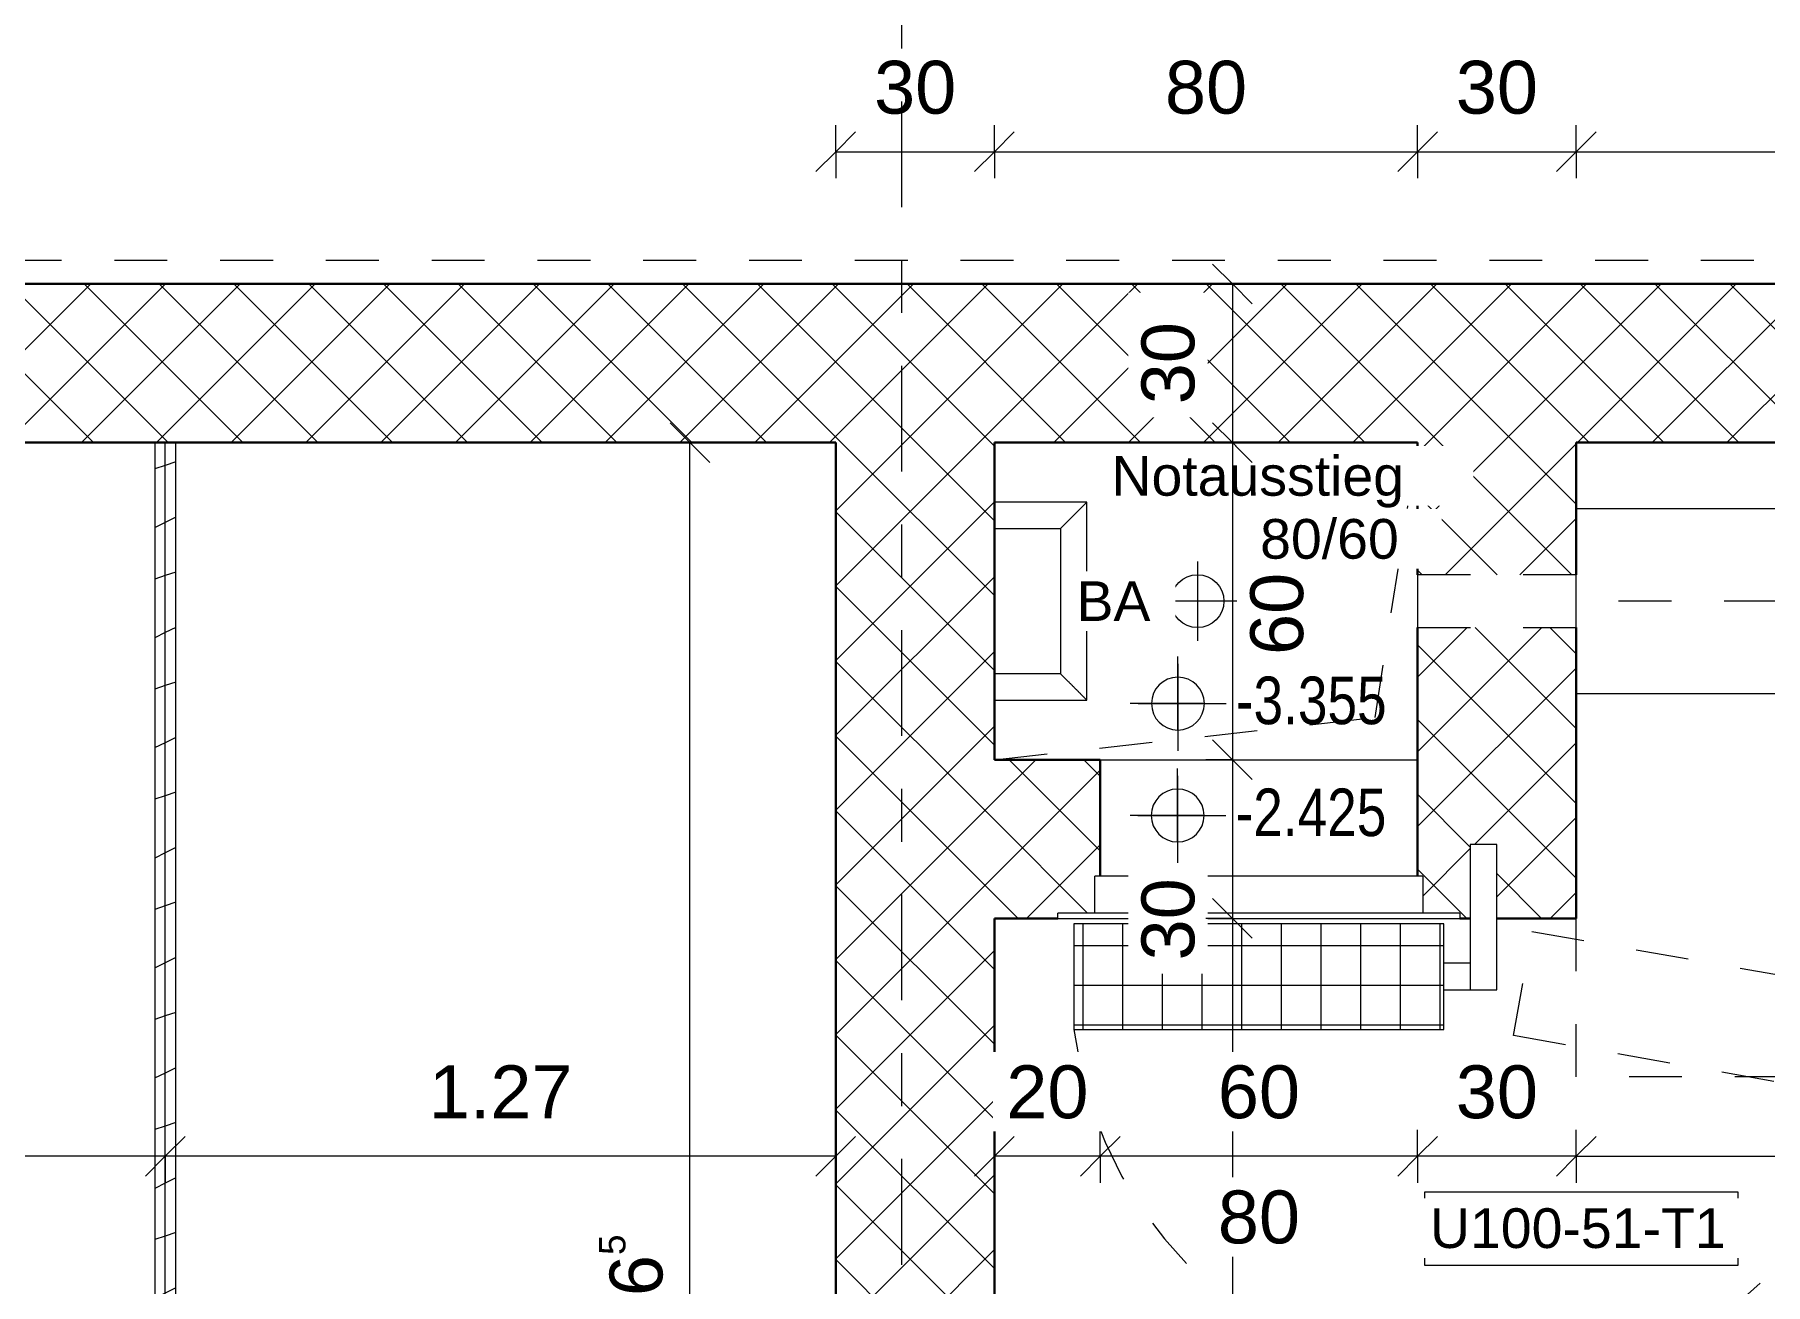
# Model space of a CAD drawing. Header units: metres. Extents: x -86 to 44, y -23 to 39.
# Drawn here: x -9.858 to -6.585, y 29.509 to 31.873 of the extents above; entities that cross this region are included whole.
import ezdxf

# ---------------------------------------------------------------- set-up
doc = ezdxf.new("R2010")
doc.units = ezdxf.units.M
for name, pattern in [('_Rasterlinie_', [0.375, 0.2, -0.05, 0.075, -0.05]), ('_Strichliert - Fein_', [0.15, 0.1, -0.05]), ('_Strichpunkt - Fein_', [0.2, 0.1, -0.05, 0, -0.05]), ('_Verdeckte Linien_', [0.15, 0.1, -0.05]), ('Strichpunkt - Fein', [0.2, 0.1, -0.05, 0, -0.05])]:
    doc.linetypes.add(name, pattern=pattern)
for name, color, linetype, lineweight in [('A-____-____-DIMS', 7, 'Continuous', 5), ('A-____-____-DIMS-50', 7, 'Continuous', 5), ('A-____-NOTE-TEXT', 7, 'Continuous', 9), ('A-DETL-____-THIN', 7, 'Continuous', 9), ('A-DETL-GENF-HDLN', 7, '_Verdeckte Linien_', 9), ('A-DETL-GENF-OTLN', 7, 'Continuous', 9), ('A-DOOR-____-HDLN', 7, '_Verdeckte Linien_', 9), ('A-DOOR-____-IDEN', 7, 'Continuous', 5), ('A-DOOR-____-OTLN', 7, 'Continuous', 9), ('A-DOOR-FRAM-OTLN', 7, 'Continuous', 9), ('A-GENM-____-OTLN', 7, 'Continuous', 9), ('A-WALL-____-MCUT', 7, 'Continuous', 35), ('A-WALL-____-PATT', 7, 'Continuous', 35), ('A-WALL-FNSH-MCUT', 7, 'Continuous', 35), ('G-____-____-DIMS', 7, 'Continuous', 5), ('I-WALL-____-OTLN', 7, 'Continuous', 9), ('M-HVAC-DUCT-OTLN', 7, 'Continuous', 9), ('Q-SPCQ-____-HDLN', 7, '_Verdeckte Linien_', 9), ('Q-SPCQ-____-OTLN', 7, 'Continuous', 9), ('S-GRID-____-OTLN', 7, 'Continuous', 5), ('Vertikale Erschließung', 7, 'Continuous', 9)]:
    doc.layers.add(name, color=color, linetype=linetype, lineweight=lineweight)
doc.layers.add('A-DETL-____-OTLN', color=5, linetype='Continuous', lineweight=9, true_color=0x0000ff)
doc.styles.add('Arial_1', font='arial.ttf', dxfattribs={"height": 0.1})
doc.styles.add('Arial_2', font='arial.ttf', dxfattribs={"height": 0.075})
doc.styles.add('Arial_4', font='arial.ttf', dxfattribs={"width": 0.8, "height": 0.09})
doc.dimstyles.new('Arial_2_00mm_fein', dxfattribs={"dimscale": 0.3048, "dimtxt": 0.102026, "dimasz": 0.246063, "dimexe": 0.164042, "dimexo": 0.0625, "dimgap": 0.123031, "dimtad": 1, "dimdec": 1, "dimlfac": 100, "dimrnd": 0.5, "dimdsep": 46, "dimtxsty": 'Arial_1', "dimblk1": 'OBLIQUE', "dimblk2": 'OBLIQUE', "dimsah": 1, "dimcen": 0.09, "dimazin": 0, "dimtfac": 1, "dimtdec": 4, "dimtix": 1, "dimtmove": 0, "dimatfit": 3, "dimfxl": 0.164042, "dimfxlon": 1, "dimtvp": 1, "dimtfill": 1, "dimtolj": 1, "dimtzin": 0, "dimarcsym": 2})
doc.dimstyles.new('Arial_2_00mm_fein_3', dxfattribs={"dimscale": 0.3048, "dimtxt": 0.102026, "dimasz": 0.246063, "dimexe": 0.164042, "dimexo": 0.0625, "dimgap": 0.123031, "dimtad": 1, "dimrnd": 0.005, "dimzin": 0, "dimdsep": 46, "dimtxsty": 'Arial_1', "dimblk1": 'OBLIQUE', "dimblk2": 'OBLIQUE', "dimsah": 1, "dimcen": 0.09, "dimazin": 0, "dimtfac": 1, "dimtdec": 4, "dimtix": 1, "dimtmove": 2, "dimatfit": 3, "dimfxl": 0.164042, "dimfxlon": 1, "dimtvp": 1, "dimtfill": 1, "dimtolj": 1, "dimtzin": 0, "dimarcsym": 2})
doc.dimstyles.new('SUB_Rohbau_fein', dxfattribs={"dimscale": 0.3048, "dimtxt": 0.102026, "dimasz": 0.246063, "dimexe": 0.164042, "dimexo": 0.0625, "dimgap": 0.123031, "dimtad": 1, "dimdec": 1, "dimlfac": 100, "dimrnd": 0.5, "dimdsep": 46, "dimtxsty": 'Arial_1', "dimblk1": 'OBLIQUE', "dimblk2": 'OBLIQUE', "dimsah": 1, "dimcen": 0.09, "dimazin": 0, "dimtfac": 1, "dimtdec": 4, "dimtix": 1, "dimtmove": 0, "dimatfit": 3, "dimfxl": 0.164042, "dimfxlon": 1, "dimtvp": 1, "dimtfill": 1, "dimtolj": 1, "dimtzin": 0, "dimarcsym": 2})
doc.dimstyles.new('SUB_Rohbau_fein_1', dxfattribs={"dimscale": 0.3048, "dimtxt": 0.102026, "dimasz": 0.246063, "dimexe": 0.164042, "dimexo": 0.0625, "dimgap": 0.123031, "dimtad": 1, "dimrnd": 0.005, "dimzin": 0, "dimdsep": 46, "dimtxsty": 'Arial_1', "dimblk1": 'OBLIQUE', "dimblk2": 'OBLIQUE', "dimsah": 1, "dimcen": 0.09, "dimazin": 0, "dimtfac": 1, "dimtdec": 4, "dimtix": 1, "dimtmove": 0, "dimatfit": 3, "dimfxl": 0.164042, "dimfxlon": 1, "dimtvp": 1, "dimtfill": 1, "dimtolj": 1, "dimtzin": 0, "dimarcsym": 2})
doc.dimstyles.new('SUB_Rohbau_fein_2', dxfattribs={"dimscale": 0.3048, "dimtxt": 0.102026, "dimasz": 0.246063, "dimexe": 0.164042, "dimexo": 0.0625, "dimgap": 0.123031, "dimtad": 1, "dimrnd": 0.005, "dimzin": 0, "dimdsep": 46, "dimtxsty": 'Arial_1', "dimblk1": 'OBLIQUE', "dimblk2": 'OBLIQUE', "dimsah": 1, "dimcen": 0.09, "dimazin": 0, "dimtfac": 1, "dimtdec": 4, "dimtix": 1, "dimtmove": 2, "dimatfit": 3, "dimfxl": 0.164042, "dimfxlon": 1, "dimtvp": 1, "dimtfill": 1, "dimtolj": 1, "dimtzin": 0, "dimarcsym": 2})
doc.dimstyles.new('SUB_Rohbau_fein_3', dxfattribs={"dimscale": 0.3048, "dimtxt": 0.102026, "dimasz": 0.246063, "dimexe": 0.164042, "dimexo": 0.0625, "dimgap": 0.123031, "dimtad": 1, "dimdec": 1, "dimlfac": 100, "dimrnd": 0.5, "dimdsep": 46, "dimtxsty": 'Arial_1', "dimblk1": 'OBLIQUE', "dimblk2": 'OBLIQUE', "dimsah": 1, "dimcen": 0.09, "dimazin": 0, "dimtfac": 1, "dimtdec": 4, "dimtix": 1, "dimtmove": 2, "dimatfit": 3, "dimfxl": 0.164042, "dimfxlon": 1, "dimtvp": 1, "dimtfill": 1, "dimtolj": 1, "dimtzin": 0, "dimarcsym": 2})
doc.dimstyles.new('SUB_Rohbau_fein_9', dxfattribs={"dimscale": 0.3048, "dimtxt": 0.102026, "dimasz": 0.246063, "dimexe": 0.164042, "dimexo": 0.0625, "dimgap": 0.123031, "dimtad": 1, "dimrnd": 0.005, "dimzin": 0, "dimdsep": 46, "dimtxsty": 'Arial_1', "dimblk1": 'OBLIQUE', "dimblk2": 'OBLIQUE', "dimsah": 1, "dimcen": 0.09, "dimazin": 0, "dimtfac": 1, "dimtdec": 4, "dimtix": 1, "dimtmove": 0, "dimatfit": 3, "dimfxl": 0.164042, "dimfxlon": 1, "dimtvp": 1, "dimtfill": 1, "dimtolj": 1, "dimtzin": 0, "dimarcsym": 2})
pattern_1 = [(45, (0, 0), (-0.07071068, 0.07071068), []), (135, (0, 0), (-0.07071068, -0.07071068), [])]
pattern_2 = [(216.87, (0.0833, 0.20825), (0.624749256, 0.416501116), [0.10412, -0.93712]), (206.565, (0.20825, 0.14578), (-0.20825414, -0.2082493), [0.23283, -0.23283]), (198.435, (0.20825, 0.04165), (-0.41650024, -0.20824584), [0.13171, -0.52684])]

# ---------------------------------------------------------------- blocks, each defined once
blk = doc.blocks.new('TU DF 1 - Schutzraumtür - ML - 600 x 800 - EI60-40439786--01_UG_OK_FFB_AF')
at = {"layer": 'A-DETL-GENF-HDLN'}
for p, q in [((0.4815, -0.3715), (0.5162, -0.1745)), ((0.5162, -0.1745), (1.2056, -0.2961)), ((1.2056, -0.2961), (1.1709, -0.4931)), ((1.1709, -0.4931), (0.4815, -0.3715))]:
    blk.add_line(p, q, dxfattribs=at)
at = {"layer": 'A-DOOR-____-HDLN'}
blk.add_arc((0.425, -0.2598), 0.7815, 187.3657, 357.3657, dxfattribs=at)
at = {"layer": 'A-DOOR-____-OTLN'}
for p, q in [((0.4498, -0.01), (0.3998, -0.01)), ((0.3998, -0.01), (0.3998, -0.285)), ((0.4498, -0.285), (0.4498, -0.01)), ((0.3998, -0.235), (0.35, -0.235)), ((0.35, -0.285), (0.3998, -0.285)), ((0.3998, -0.285), (0.4498, -0.285))]:
    blk.add_line(p, q, dxfattribs=at)
at = {"layer": 'A-DOOR-FRAM-OTLN'}
for p, q in [((-0.31, -0.14), (-0.31, -0.07)), ((0.31, -0.07), (-0.31, -0.07)), ((0.31, -0.07), (0.31, -0.14)), ((-0.38, -0.15), (-0.38, -0.14)), ((0.38, -0.14), (-0.38, -0.14)), ((-0.38, -0.15), (0.38, -0.15)), ((0.38, -0.14), (0.38, -0.15))]:
    blk.add_line(p, q, dxfattribs=at)
blk = doc.blocks.new('AM_Steigeisen - Typ 1-41820268--01_UG_OK_FFB_AF')
at = {"layer": 'Vertikale Erschließung'}
for p, q in [((-0.0625, 0.325), (-0.0625, 0.15)), ((0.3125, 0.325), (-0.0625, 0.325)), ((0.3125, 0.15), (0.3125, 0.325)), ((-0.0125, 0.15), (-0.0125, 0.275)), ((-0.0125, 0.275), (0.2625, 0.275)), ((0.2625, 0.275), (0.2625, 0.15))]:
    blk.add_line(p, q, dxfattribs=at)
for points in [[(-0.0125, 0.275), (-0.0125, 0.275), (-0.0129, 0.2754), (-0.0143, 0.2768), (-0.0158, 0.2783), (-0.0173, 0.2798), (-0.0187, 0.2812), (-0.0202, 0.2827), (-0.0222, 0.2847), (-0.0245, 0.287), (-0.0264, 0.2889), (-0.0279, 0.2904), (-0.0295, 0.292), (-0.031, 0.2935), (-0.0326, 0.2951), (-0.0342, 0.2967), (-0.0359, 0.2984), (-0.0375, 0.3), (-0.0391, 0.3016), (-0.0408, 0.3033), (-0.0424, 0.3049), (-0.044, 0.3065), (-0.0455, 0.308), (-0.0471, 0.3096), (-0.0486, 0.3111), (-0.05, 0.3125), (-0.0514, 0.3139), (-0.0532, 0.3157), (-0.0548, 0.3173), (-0.0563, 0.3188), (-0.0577, 0.3202), (-0.0592, 0.3217), (-0.0607, 0.3232), (-0.0621, 0.3246), (-0.0625, 0.325), (-0.0625, 0.325)], [(0.2625, 0.275), (0.2625, 0.275), (0.2629, 0.2754), (0.2643, 0.2768), (0.2658, 0.2783), (0.2673, 0.2798), (0.2687, 0.2812), (0.2702, 0.2827), (0.2722, 0.2847), (0.2745, 0.287), (0.2764, 0.2889), (0.2779, 0.2904), (0.2795, 0.292), (0.281, 0.2935), (0.2826, 0.2951), (0.2842, 0.2967), (0.2859, 0.2984), (0.2875, 0.3), (0.2891, 0.3016), (0.2908, 0.3033), (0.2924, 0.3049), (0.294, 0.3065), (0.2955, 0.308), (0.2971, 0.3096), (0.2986, 0.3111), (0.3, 0.3125), (0.3014, 0.3139), (0.3032, 0.3157), (0.3048, 0.3173), (0.3063, 0.3188), (0.3077, 0.3202), (0.3092, 0.3217), (0.3107, 0.3232), (0.3121, 0.3246), (0.3125, 0.325), (0.3125, 0.325)]]:
    blk.add_open_spline(points, degree=3, knots=[0, 0, 0, 0, 0.083333, 0.125, 0.166667, 0.208333, 0.229167, 0.25, 0.291667, 0.333333, 0.354167, 0.375, 0.395833, 0.416667, 0.4375, 0.458333, 0.479167, 0.5, 0.520833, 0.541667, 0.5625, 0.583333, 0.604167, 0.625, 0.645833, 0.666667, 0.6875, 0.708333, 0.75, 0.770833, 0.791667, 0.833333, 0.875, 0.916667, 1, 1, 1, 1], dxfattribs=at)
blk = doc.blocks.new('AM_BD_DD_Symbol - DD-V95--01_UG_OK_FFB_AF')
at = {"layer": 'A-DETL-GENF-OTLN', "linetype": 'Strichpunkt - Fein'}
for p, q in [((0.72, 0.08), (0.8, 0.6)), ((0, 0), (0.72, 0.08))]:
    blk.add_line(p, q, dxfattribs=at)
blk = doc.blocks.new('SO_Belüftung_Schutzraum - Typ 1-42393394--01_UG_OK_FFB_AF')
at = {"layer": 'A-DETL-GENF-HDLN'}
for p, q in [((-0.8, -0.08), (-0.8, 1.36)), ((-1.6, 0), (-1.6, 1.2)), ((-1.6, 1.2), (0, 1.2)), ((0, 1.2), (0, 0)), ((-0.98, 0.3), (0, 0.3)), ((-0.95, 0), (-1.6, 0)), ((0, 0), (-0.55, 0))]:
    blk.add_line(p, q, dxfattribs=at)
blk.add_arc((-0.8, 0.3), 0.3, 240, 326.4427, dxfattribs=at)
at = {"layer": 'A-DETL-GENF-OTLN'}
for p, q in [((-0.9533, 0.7), (-0.9683, 0.7)), ((-0.9683, 0.6), (-0.9683, 0.7)), ((-0.9533, 0.6), (-0.9533, 0.7)), ((-0.9658, 0.6), (-0.9683, 0.6)), ((-0.9658, 0.55), (-0.9658, 0.6)), ((-0.9558, 0.6), (-0.9533, 0.6)), ((-0.9558, 0.56), (-0.9558, 0.6)), ((-0.795, 0.56), (-0.9558, 0.56)), ((-0.795, 0.5), (-0.795, 0.56)), ((-0.805, 0.55), (-0.9658, 0.55)), ((-0.805, 0.5), (-0.805, 0.55)), ((-0.9, 0.5), (-0.7, 0.5)), ((-0.9, 0.2), (-0.9, 0.5)), ((-0.7, 0.5), (-0.7, 0.2)), ((-0.4, 0.475), (0, 0.475)), ((-0.4, 0.125), (-0.4, 0.475)), ((-0.95, 0.2), (-0.55, 0.2)), ((-0.95, 0), (-0.95, 0.2)), ((-0.55, 0.2), (-0.55, 0)), ((0, 0.125), (-0.4, 0.125)), ((-0.55, 0), (-0.95, 0))]:
    blk.add_line(p, q, dxfattribs=at)
blk.add_arc((-0.8, 0.3), 0.3, 326.4427, 240, dxfattribs=at)
at = {"layer": 'Q-SPCQ-____-HDLN'}
blk.add_line((-0.8, 0), (-0.8, 1.2), dxfattribs=at)
blk = doc.blocks.new('DIMBLOCK225--01_UG_OK_FFB_AF')
at = {"layer": 'A-____-____-DIMS-50'}
for p, q in [((-8.6188, 31.1016), (-8.6563, 31.1391)), ((-8.6188, 31.1016), (-8.6688, 31.1016)), ((-8.6188, 28.0366), (-8.6188, 31.1016)), ((-8.6188, 31.1016), (-8.5813, 31.0641)), ((-8.6188, 31.1016), (-8.5688, 31.1016)), ((-8.6188, 28.0366), (-8.6563, 28.0741)), ((-8.6188, 28.0366), (-8.6688, 28.0366)), ((-8.6188, 28.0366), (-8.5813, 27.9991)), ((-8.6188, 28.0366), (-8.5688, 28.0366))]:
    blk.add_line(p, q, dxfattribs=at)
at = {"layer": 'A-____-____-DIMS-50', "color": 0, "insert": (-8.7908, 29.293), "char_height": 0.1, "width": 0.388091, "attachment_point": 1, "rotation": 90, "line_spacing_factor": 0.941778, "style": 'Arial_1', "bg_fill": 3, "box_fill_scale": 1.25, "bg_fill_color": 256, "bg_fill_true_color": 13158600, "bg_fill_transparency": 0}
blk.add_mtext('3.06\\A2\\H0.5x;\\S5^  ;\\H2x;', dxfattribs=at)
blk = doc.blocks.new('_Oblique')
at = {"color": 0, "linetype": 'ByBlock', "lineweight": -2}
blk.add_line((-0.5, -0.5), (0.5, 0.5), dxfattribs=at)
blk = doc.blocks.new('DIMBLOCK264--01_UG_OK_FFB_AF')
at = {"layer": 'A-____-____-DIMS-50'}
for p, q in [((-7.593, 31.4016), (-7.6305, 31.4391)), ((-7.593, 31.4016), (-7.643, 31.4016)), ((-7.593, 31.4016), (-7.593, 31.1016)), ((-7.593, 31.4016), (-7.5555, 31.3641)), ((-7.593, 31.4016), (-7.543, 31.4016)), ((-7.593, 31.1016), (-7.6305, 31.1391)), ((-7.593, 31.1016), (-7.643, 31.1016)), ((-7.593, 31.1016), (-7.5555, 31.0641)), ((-7.593, 31.1016), (-7.543, 31.1016))]:
    blk.add_line(p, q, dxfattribs=at)
at = {"layer": 'A-____-____-DIMS-50', "color": 0, "insert": (-7.765, 31.174), "char_height": 0.1, "width": 0.186088, "attachment_point": 1, "rotation": 90, "line_spacing_factor": 0.941778, "style": 'Arial_1', "bg_fill": 3, "box_fill_scale": 1.25, "bg_fill_color": 256, "bg_fill_true_color": 13158600, "bg_fill_transparency": 0}
blk.add_mtext('30', dxfattribs=at)
blk = doc.blocks.new('DIMBLOCK265--01_UG_OK_FFB_AF')
at = {"layer": 'A-____-____-DIMS-50'}
for p, q in [((-7.593, 31.1016), (-7.6305, 31.1391)), ((-7.593, 31.1016), (-7.643, 31.1016)), ((-7.593, 31.1016), (-7.593, 30.5016)), ((-7.593, 31.1016), (-7.5555, 31.0641)), ((-7.593, 31.1016), (-7.543, 31.1016)), ((-7.593, 30.5016), (-7.6305, 30.5391)), ((-7.593, 30.5016), (-7.643, 30.5016)), ((-7.593, 30.5016), (-7.5555, 30.4641)), ((-7.593, 30.5016), (-7.543, 30.5016))]:
    blk.add_line(p, q, dxfattribs=at)
at = {"layer": 'A-____-____-DIMS-50', "color": 0, "insert": (-7.5593, 30.6998), "char_height": 0.1, "width": 0.186088, "attachment_point": 1, "rotation": 90, "line_spacing_factor": 0.941778, "style": 'Arial_1', "bg_fill": 3, "box_fill_scale": 1.25, "bg_fill_color": 256, "bg_fill_true_color": 13158600, "bg_fill_transparency": 0}
blk.add_mtext('60', dxfattribs=at)
blk = doc.blocks.new('DIMBLOCK266--01_UG_OK_FFB_AF')
at = {"layer": 'A-____-____-DIMS-50'}
for p, q in [((-7.593, 30.5016), (-7.6305, 30.5391)), ((-7.593, 30.5016), (-7.643, 30.5016)), ((-7.593, 30.5016), (-7.593, 30.2016)), ((-7.593, 30.5016), (-7.5555, 30.4641)), ((-7.593, 30.5016), (-7.543, 30.5016)), ((-7.593, 30.2016), (-7.6305, 30.2391)), ((-7.593, 30.2016), (-7.643, 30.2016)), ((-7.593, 30.2016), (-7.5555, 30.1641)), ((-7.593, 30.2016), (-7.543, 30.2016))]:
    blk.add_line(p, q, dxfattribs=at)
at = {"layer": 'A-____-____-DIMS-50', "color": 0, "insert": (-7.765, 30.1221), "char_height": 0.1, "width": 0.186088, "attachment_point": 1, "rotation": 90, "line_spacing_factor": 0.941778, "style": 'Arial_1', "bg_fill": 3, "box_fill_scale": 1.25, "bg_fill_color": 256, "bg_fill_true_color": 13158600, "bg_fill_transparency": 0}
blk.add_mtext('30', dxfattribs=at)
blk = doc.blocks.new('DIMBLOCK267--01_UG_OK_FFB_AF')
at = {"layer": 'A-____-____-DIMS-50'}
for p, q in [((-7.593, 30.2016), (-7.6305, 30.2391)), ((-7.593, 30.2016), (-7.643, 30.2016)), ((-7.593, 30.2016), (-7.593, 28.0366)), ((-7.593, 30.2016), (-7.5555, 30.1641)), ((-7.593, 30.2016), (-7.543, 30.2016)), ((-7.593, 28.0366), (-7.6305, 28.0741)), ((-7.593, 28.0366), (-7.643, 28.0366)), ((-7.593, 28.0366), (-7.5555, 27.9991)), ((-7.593, 28.0366), (-7.543, 28.0366))]:
    blk.add_line(p, q, dxfattribs=at)
at = {"layer": 'A-____-____-DIMS-50', "color": 0, "insert": (-7.765, 28.8486), "char_height": 0.1, "width": 0.388091, "attachment_point": 1, "rotation": 90, "line_spacing_factor": 0.941778, "style": 'Arial_1', "bg_fill": 3, "box_fill_scale": 1.25, "bg_fill_color": 256, "bg_fill_true_color": 13158600, "bg_fill_transparency": 0}
blk.add_mtext('2.16\\A2\\H0.5x;\\S5^  ;\\H2x;', dxfattribs=at)
blk = doc.blocks.new('DIMBLOCK326--01_UG_OK_FFB_AF')
at = {"layer": 'A-____-____-DIMS-50'}
for p, q in [((-7.243, 29.7516), (-7.243, 29.8016)), ((-7.243, 29.7516), (-7.2055, 29.7891)), ((-6.943, 29.7516), (-6.943, 29.8016)), ((-6.943, 29.7516), (-6.9055, 29.7891)), ((-7.243, 29.7516), (-7.2805, 29.7141)), ((-6.943, 29.7516), (-7.243, 29.7516)), ((-7.243, 29.7516), (-7.243, 29.7016)), ((-6.943, 29.7516), (-6.9805, 29.7141)), ((-6.943, 29.7516), (-6.943, 29.7016))]:
    blk.add_line(p, q, dxfattribs=at)
at = {"layer": 'A-____-____-DIMS-50', "color": 0, "insert": (-7.1706, 29.9236), "char_height": 0.1, "width": 0.186088, "attachment_point": 1, "line_spacing_factor": 0.941778, "style": 'Arial_1', "bg_fill": 3, "box_fill_scale": 1.25, "bg_fill_color": 256, "bg_fill_true_color": 13158600, "bg_fill_transparency": 0}
blk.add_mtext('30', dxfattribs=at)
blk = doc.blocks.new('DIMBLOCK327--01_UG_OK_FFB_AF')
at = {"layer": 'A-____-____-DIMS-50'}
for p, q in [((-7.843, 29.7516), (-7.843, 29.8016)), ((-7.843, 29.7516), (-7.8055, 29.7891)), ((-7.243, 29.7516), (-7.243, 29.8016)), ((-7.243, 29.7516), (-7.2055, 29.7891)), ((-7.843, 29.7516), (-7.8805, 29.7141)), ((-7.243, 29.7516), (-7.843, 29.7516)), ((-7.843, 29.7516), (-7.843, 29.7016)), ((-7.243, 29.7516), (-7.2805, 29.7141)), ((-7.243, 29.7516), (-7.243, 29.7016))]:
    blk.add_line(p, q, dxfattribs=at)
at = {"layer": 'A-____-____-DIMS-50', "color": 0, "char_height": 0.1, "width": 0.186088, "attachment_point": 1, "line_spacing_factor": 0.941778, "style": 'Arial_1', "bg_fill": 3, "box_fill_scale": 1.25, "bg_fill_color": 256, "bg_fill_true_color": 13158600, "bg_fill_transparency": 0}
for s, insert in [('60', (-7.6206, 29.9236)), ('80', (-7.6206, 29.6869))]:
    blk.add_mtext(s, dxfattribs=dict(at, insert=insert))
blk = doc.blocks.new('DIMBLOCK328--01_UG_OK_FFB_AF')
at = {"layer": 'A-____-____-DIMS-50'}
for p, q in [((-8.043, 29.7516), (-8.043, 29.8016)), ((-8.043, 29.7516), (-8.0055, 29.7891)), ((-7.843, 29.7516), (-7.843, 29.8016)), ((-7.843, 29.7516), (-7.8055, 29.7891)), ((-8.043, 29.7516), (-8.0805, 29.7141)), ((-7.843, 29.7516), (-8.043, 29.7516)), ((-8.043, 29.7516), (-8.043, 29.7016)), ((-7.843, 29.7516), (-7.8805, 29.7141)), ((-7.843, 29.7516), (-7.843, 29.7016))]:
    blk.add_line(p, q, dxfattribs=at)
at = {"layer": 'A-____-____-DIMS-50', "color": 0, "insert": (-8.0206, 29.9236), "char_height": 0.1, "width": 0.186088, "attachment_point": 1, "line_spacing_factor": 0.941778, "style": 'Arial_1', "bg_fill": 3, "box_fill_scale": 1.25, "bg_fill_color": 256, "bg_fill_true_color": 13158600, "bg_fill_transparency": 0}
blk.add_mtext('20', dxfattribs=at)
blk = doc.blocks.new('DIMBLOCK335--01_UG_OK_FFB_AF')
at = {"layer": 'A-____-____-DIMS-50'}
for p, q in [((-8.343, 31.6516), (-8.343, 31.7016)), ((-8.343, 31.6516), (-8.3055, 31.6891)), ((-8.043, 31.6516), (-8.043, 31.7016)), ((-8.043, 31.6516), (-8.0055, 31.6891)), ((-8.343, 31.6516), (-8.3805, 31.6141)), ((-8.343, 31.6516), (-8.043, 31.6516)), ((-8.343, 31.6516), (-8.343, 31.6016)), ((-8.043, 31.6516), (-8.0805, 31.6141)), ((-8.043, 31.6516), (-8.043, 31.6016))]:
    blk.add_line(p, q, dxfattribs=at)
at = {"layer": 'A-____-____-DIMS-50', "color": 0, "insert": (-8.2706, 31.8236), "char_height": 0.1, "width": 0.186088, "attachment_point": 1, "line_spacing_factor": 0.941778, "style": 'Arial_1', "bg_fill": 3, "box_fill_scale": 1.25, "bg_fill_color": 256, "bg_fill_true_color": 13158600, "bg_fill_transparency": 0}
blk.add_mtext('30', dxfattribs=at)
blk = doc.blocks.new('DIMBLOCK336--01_UG_OK_FFB_AF')
at = {"layer": 'A-____-____-DIMS-50'}
for p, q in [((-8.043, 31.6516), (-8.043, 31.7016)), ((-8.043, 31.6516), (-8.0055, 31.6891)), ((-7.243, 31.6516), (-7.243, 31.7016)), ((-7.243, 31.6516), (-7.2055, 31.6891)), ((-8.043, 31.6516), (-8.0805, 31.6141)), ((-8.043, 31.6516), (-7.243, 31.6516)), ((-8.043, 31.6516), (-8.043, 31.6016)), ((-7.243, 31.6516), (-7.2805, 31.6141)), ((-7.243, 31.6516), (-7.243, 31.6016))]:
    blk.add_line(p, q, dxfattribs=at)
at = {"layer": 'A-____-____-DIMS-50', "color": 0, "insert": (-7.7206, 31.8236), "char_height": 0.1, "width": 0.186088, "attachment_point": 1, "line_spacing_factor": 0.941778, "style": 'Arial_1', "bg_fill": 3, "box_fill_scale": 1.25, "bg_fill_color": 256, "bg_fill_true_color": 13158600, "bg_fill_transparency": 0}
blk.add_mtext('80', dxfattribs=at)
blk = doc.blocks.new('DIMBLOCK337--01_UG_OK_FFB_AF')
at = {"layer": 'A-____-____-DIMS-50'}
for p, q in [((-7.243, 31.6516), (-7.243, 31.7016)), ((-7.243, 31.6516), (-7.2055, 31.6891)), ((-6.943, 31.6516), (-6.943, 31.7016)), ((-6.943, 31.6516), (-6.9055, 31.6891)), ((-7.243, 31.6516), (-7.2805, 31.6141)), ((-7.243, 31.6516), (-6.943, 31.6516)), ((-7.243, 31.6516), (-7.243, 31.6016)), ((-6.943, 31.6516), (-6.9805, 31.6141)), ((-6.943, 31.6516), (-6.943, 31.6016))]:
    blk.add_line(p, q, dxfattribs=at)
at = {"layer": 'A-____-____-DIMS-50', "color": 0, "insert": (-7.1706, 31.8236), "char_height": 0.1, "width": 0.186088, "attachment_point": 1, "line_spacing_factor": 0.941778, "style": 'Arial_1', "bg_fill": 3, "box_fill_scale": 1.25, "bg_fill_color": 256, "bg_fill_true_color": 13158600, "bg_fill_transparency": 0}
blk.add_mtext('30', dxfattribs=at)
blk = doc.blocks.new('DIMBLOCK338--01_UG_OK_FFB_AF')
at = {"layer": 'A-____-____-DIMS-50'}
for p, q in [((-6.943, 31.6516), (-6.943, 31.7016)), ((-6.943, 31.6516), (-6.9055, 31.6891)), ((-3.803, 31.6516), (-3.803, 31.7016)), ((-3.803, 31.6516), (-3.7655, 31.6891)), ((-6.943, 31.6516), (-6.9805, 31.6141)), ((-6.943, 31.6516), (-3.803, 31.6516)), ((-6.943, 31.6516), (-6.943, 31.6016)), ((-3.803, 31.6516), (-3.8405, 31.6141)), ((-3.803, 31.6516), (-3.803, 31.6016))]:
    blk.add_line(p, q, dxfattribs=at)
at = {"layer": 'A-____-____-DIMS-50', "color": 0, "insert": (-5.5087, 31.8236), "char_height": 0.1, "width": 0.325653, "attachment_point": 1, "line_spacing_factor": 0.941778, "style": 'Arial_1', "bg_fill": 3, "box_fill_scale": 1.25, "bg_fill_color": 256, "bg_fill_true_color": 13158600, "bg_fill_transparency": 0}
blk.add_mtext('3.14', dxfattribs=at)
blk = doc.blocks.new('DIMBLOCK1621--01_UG_OK_FFB_AF')
at = {"layer": 'A-____-____-DIMS-50'}
for p, q in [((-6.943, 29.7516), (-6.943, 29.8016)), ((-6.943, 29.7516), (-6.9055, 29.7891)), ((-5.323, 29.7516), (-5.323, 29.8016)), ((-5.323, 29.7516), (-5.2855, 29.7891)), ((-6.943, 29.7516), (-6.9805, 29.7141)), ((-6.943, 29.7516), (-5.323, 29.7516)), ((-6.943, 29.7516), (-6.943, 29.7016)), ((-5.323, 29.7516), (-5.3605, 29.7141)), ((-5.323, 29.7516), (-5.323, 29.7016))]:
    blk.add_line(p, q, dxfattribs=at)
at = {"layer": 'A-____-____-DIMS-50', "color": 0, "insert": (-6.2687, 29.9236), "char_height": 0.1, "width": 0.325653, "attachment_point": 1, "line_spacing_factor": 0.941778, "style": 'Arial_1', "bg_fill": 3, "box_fill_scale": 1.25, "bg_fill_color": 256, "bg_fill_true_color": 13158600, "bg_fill_transparency": 0}
blk.add_mtext('1.62', dxfattribs=at)
blk = doc.blocks.new('DIMBLOCK1632--01_UG_OK_FFB_AF')
at = {"layer": 'A-____-____-DIMS-50'}
for p, q in [((-9.611, 29.7516), (-9.611, 29.8016)), ((-9.611, 29.7516), (-9.5735, 29.7891)), ((-8.343, 29.7516), (-8.343, 29.8016)), ((-8.343, 29.7516), (-8.3055, 29.7891)), ((-9.611, 29.7516), (-9.6485, 29.7141)), ((-8.343, 29.7516), (-9.611, 29.7516)), ((-9.611, 29.7516), (-9.611, 29.7016)), ((-8.343, 29.7516), (-8.3805, 29.7141)), ((-8.343, 29.7516), (-8.343, 29.7016))]:
    blk.add_line(p, q, dxfattribs=at)
at = {"layer": 'A-____-____-DIMS-50', "color": 0, "insert": (-9.1127, 29.9236), "char_height": 0.1, "width": 0.325653, "attachment_point": 1, "line_spacing_factor": 0.941778, "style": 'Arial_1', "bg_fill": 3, "box_fill_scale": 1.25, "bg_fill_color": 256, "bg_fill_true_color": 13158600, "bg_fill_transparency": 0}
blk.add_mtext('1.27', dxfattribs=at)
blk = doc.blocks.new('DIMBLOCK1633--01_UG_OK_FFB_AF')
at = {"layer": 'A-____-____-DIMS-50'}
for p, q in [((-10.899, 29.7516), (-10.899, 29.8016)), ((-10.899, 29.7516), (-10.8615, 29.7891)), ((-9.611, 29.7516), (-9.611, 29.8016)), ((-9.611, 29.7516), (-9.5735, 29.7891)), ((-10.899, 29.7516), (-10.9365, 29.7141)), ((-9.611, 29.7516), (-10.899, 29.7516)), ((-10.899, 29.7516), (-10.899, 29.7016)), ((-9.611, 29.7516), (-9.6485, 29.7141)), ((-9.611, 29.7516), (-9.611, 29.7016))]:
    blk.add_line(p, q, dxfattribs=at)
at = {"layer": 'A-____-____-DIMS-50', "color": 0, "insert": (-10.3907, 29.9236), "char_height": 0.1, "width": 0.325653, "attachment_point": 1, "line_spacing_factor": 0.941778, "style": 'Arial_1', "bg_fill": 3, "box_fill_scale": 1.25, "bg_fill_color": 256, "bg_fill_true_color": 13158600, "bg_fill_transparency": 0}
blk.add_mtext('1.29', dxfattribs=at)
blk = doc.blocks.new('Höhenkoten - Kreuz leer-8422377--01_UG_OK_FFB_AF')
at = {"layer": 'G-____-____-DIMS'}
for p, q in [((0, 0.0024), (0, 0.003182)), ((0, 0.0029), (0, -0.0001)), ((0, 0.0024), (0, 0.0014)), ((0, 0.0014), (0, 0.0024)), ((-0.001, 0.0014), (-0.0018, 0.0014)), ((-0.0015, 0.0014), (0.0015, 0.0014)), ((0, 0.0014), (-0.001, 0.0014)), ((-0.001, 0.0014), (0, 0.0014)), ((0, 0.0004), (0, 0.0014)), ((0, 0.0014), (0.001, 0.0014)), ((0.001, 0.0014), (0, 0.0014)), ((0, 0.0014), (0, 0.0004)), ((0.001, 0.0014), (0.001826, 0.0014)), ((0, 0.0004), (0, -0.000388))]:
    blk.add_line(p, q, dxfattribs=at)
for start, end in [(360, 180), (90, 180), (360, 90), (180, 270), (180, 360), (270, 360)]:
    blk.add_arc((0, 0.0014), 0.001, start, end, dxfattribs=at)

msp = doc.modelspace()

# ---------------------------------------------------------------- hatches: boundary and pattern name
at = {"layer": 'A-DETL-GENF-OTLN'}
h = msp.add_hatch(dxfattribs=at)
h.set_pattern_fill('FP_2', color=256, style=0, pattern_type=2)
h.set_pattern_definition([(0, (0, 0), (0, 0.075), []), (90, (0, 0), (-0.075, 5e-18), [])])
h.paths.add_polyline_path([(-25.893, 28.6916), (-25.893, 28.8916), (-26.593, 28.8916), (-26.593, 28.6916), (-26.0451, 28.6916)])
h.paths.add_polyline_path([(-25.0335, 28.6916), (-24.643, 28.6916), (-24.643, 28.8916), (-25.343, 28.8916), (-25.343, 28.6916)])
h.paths.add_polyline_path([(1.262, 29.9916), (1.962, 29.9916), (1.962, 30.1916), (1.262, 30.1916)])
h.paths.add_polyline_path([(-2.653, 29.9916), (-2.653, 30.1916), (-3.353, 30.1916), (-3.353, 29.9916), (-2.693, 29.9916)])
h.paths.add_polyline_path([(-7.193, 29.9916), (-7.193, 30.1916), (-7.893, 30.1916), (-7.893, 29.9916), (-7.233, 29.9916)])
h.paths.add_polyline_path([(-15.9294, 30.1516), (-15.773, 30.1516), (-15.773, 30.8516), (-15.973, 30.8516), (-15.973, 30.1516)])
at = {"layer": 'A-WALL-____-PATT', "lineweight": 9}
h = msp.add_hatch(dxfattribs=at)
h.set_pattern_fill('FP_1', color=256, style=0, pattern_type=2)
h.set_pattern_definition(pattern_1)
h.paths.add_polyline_path([(-8.343, 31.1016), (25.752, 31.1016), (25.752, 31.4016), (-15.988, 31.4016), (-15.988, 31.1016), (-8.8484, 31.1016)])
at = {"layer": 'A-WALL-____-PATT', "lineweight": 9, "true_color": 0xc3b7ad}
h = msp.add_hatch(dxfattribs=at)
h.set_pattern_fill('FP_4', color=9, style=0, pattern_type=2)
h.set_pattern_definition(pattern_2)
h.paths.add_polyline_path([(-9.631, 28.2016), (-9.611, 28.2016), (-9.611, 31.1016), (-9.631, 31.1016), (-9.631, 29.2611)])
h = msp.add_hatch(dxfattribs=at)
h.set_pattern_fill('FP_4', color=9, style=0, pattern_type=2)
h.set_pattern_definition(pattern_2)
h.paths.add_polyline_path([(-9.611, 28.2016), (-9.591, 28.2016), (-9.591, 31.1016), (-9.611, 31.1016), (-9.611, 29.2897)])
at = {"layer": 'A-WALL-____-PATT', "lineweight": 9}
h = msp.add_hatch(dxfattribs=at)
h.set_pattern_fill('FP_1', color=256, style=0, pattern_type=2)
h.set_pattern_definition(pattern_1)
h.paths.add_polyline_path([(-8.343, 23.2215), (-8.043, 23.2215), (-8.043, 26.9566), (-8.053, 26.9566), (-8.053, 27.0266), (-8.343, 27.0266), (-8.343, 23.2755)])
h.paths.add_polyline_path([(-8.133, 28.0366), (-8.123, 28.0366), (-8.123, 28.0466), (-8.053, 28.0466), (-8.053, 28.1166), (-8.043, 28.1166), (-8.043, 28.1364), (-8.183, 28.1364), (-8.183, 28.1864), (-8.043, 28.1864), (-8.043, 31.1016), (-8.343, 31.1016), (-8.343, 28.0366)])
h = msp.add_hatch(dxfattribs=at)
h.set_pattern_fill('FP_1', color=256, style=0, pattern_type=2)
h.set_pattern_definition(pattern_1)
h.paths.add_polyline_path([(-7.0932, 30.2016), (-6.943, 30.2016), (-6.943, 30.7516), (-7.243, 30.7516), (-7.243, 30.2816), (-7.233, 30.2816), (-7.233, 30.2116), (-7.163, 30.2116), (-7.163, 30.2016), (-7.1432, 30.2016), (-7.1432, 30.3416), (-7.0932, 30.3416), (-7.0932, 30.2084)])
h.paths.add_polyline_path([(-7.0314, 30.8516), (-6.943, 30.8516), (-6.943, 31.1016), (-7.243, 31.1016), (-7.243, 30.8516), (-7.233, 30.8516)])
h = msp.add_hatch(dxfattribs=at)
h.set_pattern_fill('FP_1', color=256, style=0, pattern_type=2)
h.set_pattern_definition(pattern_1)
h.paths.add_polyline_path([(-7.933, 30.2016), (-7.923, 30.2016), (-7.923, 30.2116), (-7.853, 30.2116), (-7.853, 30.2816), (-7.843, 30.2816), (-7.843, 30.5016), (-8.043, 30.5016), (-8.043, 30.2016)])

# ---------------------------------------------------------------- linework, layer by layer
at = {"layer": 'A-____-NOTE-TEXT', "lineweight": 5}
for p, q in [((-7.659, 30.8766), (-7.659, 30.7266)), ((-7.584, 30.8016), (-7.734, 30.8016))]:
    msp.add_line(p, q, dxfattribs=at)
msp.add_circle((-7.659, 30.8016), 0.05, dxfattribs=at)
at = {"layer": 'A-DETL-____-OTLN', "color": 133, "linetype": '_Strichliert - Fein_', "true_color": 0x4cc3d9}
msp.add_line((26.3929, 31.4456), (-69.9025, 31.4456), dxfattribs=at)
at = {"layer": 'A-DETL-____-THIN'}
for p, q in [((-7.193, 30.1916), (-7.893, 30.1916)), ((-7.893, 30.1916), (-7.893, 29.9916)), ((-7.193, 29.9916), (-7.193, 30.1916)), ((-7.893, 29.9916), (-7.193, 29.9916))]:
    msp.add_line(p, q, dxfattribs=at)
at = {"layer": 'A-DOOR-____-IDEN', "flags": 128}
msp.add_lwpolyline([(-7.2294, 29.6841), (-6.6374, 29.6841), (-6.6374, 29.5451), (-7.2294, 29.5451)], close=True, dxfattribs=at)
at = {"layer": 'A-WALL-____-MCUT'}
for p, q in [((25.752, 31.4016), (-69.9425, 31.4016)), ((-15.983, 31.1016), (-9.631, 31.1016)), ((-9.631, 31.1016), (-8.343, 31.1016)), ((-8.343, 31.1016), (-8.343, 28.0366)), ((-8.043, 30.5016), (-8.043, 31.1016)), ((-8.043, 31.1016), (-7.243, 31.1016)), ((-7.243, 31.1016), (-7.243, 30.8516)), ((-6.943, 31.1016), (-3.803, 31.1016)), ((-6.943, 30.8516), (-6.943, 31.1016)), ((-7.243, 30.7516), (-7.243, 30.2816)), ((-6.943, 30.2016), (-6.943, 30.7516)), ((-7.843, 30.5016), (-8.043, 30.5016)), ((-7.843, 30.2816), (-7.843, 30.5016)), ((-8.043, 28.1864), (-8.043, 30.2016)), ((-8.043, 30.2016), (-7.923, 30.2016)), ((-7.163, 30.2016), (-7.1432, 30.2016)), ((-7.0932, 30.2016), (-6.943, 30.2016))]:
    msp.add_line(p, q, dxfattribs=at)
at = {"layer": 'A-WALL-____-MCUT', "color": 253, "lineweight": 9, "true_color": 0x999999}
msp.add_line((-9.611, 28.2016), (-9.611, 31.1016), dxfattribs=at)
at = {"layer": 'A-WALL-FNSH-MCUT', "color": 253, "lineweight": 9, "true_color": 0x999999}
for p, q in [((-9.631, 31.1016), (-9.631, 28.2016)), ((-9.591, 28.2016), (-9.591, 31.1016))]:
    msp.add_line(p, q, dxfattribs=at)
at = {"layer": 'I-WALL-____-OTLN'}
msp.add_line((-7.843, 30.5016), (-7.243, 30.5016), dxfattribs=at)
at = {"layer": 'M-HVAC-DUCT-OTLN', "linetype": '_Strichpunkt - Fein_'}
for p, q in [((-6.943, 30.8516), (-7.243, 30.8516)), ((-7.243, 30.8516), (-7.243, 30.7516)), ((-6.943, 30.7516), (-6.943, 30.8516)), ((-7.243, 30.7516), (-6.943, 30.7516))]:
    msp.add_line(p, q, dxfattribs=at)
at = {"layer": 'S-GRID-____-OTLN', "color": 8, "linetype": '_Rasterlinie_', "true_color": 0x808080}
msp.add_line((-8.218, -3.9534), (-8.218, 34.9016), dxfattribs=at)

# ---------------------------------------------------------------- block references
at = {"layer": 'A-DOOR-____-OTLN'}
msp.add_blockref('TU DF 1 - Schutzraumtür - ML - 600 x 800 - EI60-40439786--01_UG_OK_FFB_AF', (-7.543, 30.3516), dxfattribs=at)
at = {"layer": 'A-GENM-____-OTLN'}
msp.add_blockref('AM_BD_DD_Symbol - DD-V95--01_UG_OK_FFB_AF', (-8.043, 30.5016), dxfattribs=at)
at = {"layer": 'Q-SPCQ-____-OTLN', "rotation": 180}
msp.add_blockref('SO_Belüftung_Schutzraum - Typ 1-42393394--01_UG_OK_FFB_AF', (-6.943, 31.1016), dxfattribs=at)
at = {"layer": 'Vertikale Erschließung', "rotation": 269.9999999999999}
msp.add_blockref('AM_Steigeisen - Typ 1-41820268--01_UG_OK_FFB_AF', (-8.193, 30.9266), dxfattribs=at)

# ---------------------------------------------------------------- next in the draw order: texts
at = {"layer": 'A-____-NOTE-TEXT', "lineweight": 5, "char_height": 0.075, "attachment_point": 1, "style": 'Arial_2', "bg_fill": 3, "box_fill_scale": 1.25, "bg_fill_color": 256, "bg_fill_true_color": 13158600, "bg_fill_transparency": 0}
for s, insert, width in [('Notausstieg', (-7.8217, 31.076), 0.665401), ('BA', (-7.8878, 30.8391), 0.168354)]:
    msp.add_mtext(s, dxfattribs=dict(at, insert=insert, width=width))
at = {"layer": 'A-DOOR-____-IDEN', "insert": (-7.2194, 29.6532), "char_height": 0.075, "width": 0.689451, "attachment_point": 1, "style": 'Arial_2', "bg_fill": 3, "box_fill_scale": 1.25, "bg_fill_color": 256, "bg_fill_true_color": 13158600, "bg_fill_transparency": 0}
msp.add_mtext('U100-51-T1', dxfattribs=at)

# ---------------------------------------------------------------- next in the draw order: dimensions: what is measured, and where the dimension line sits
at = {"layer": 'A-____-____-DIMS'}
for base, p1, p2, dimstyle, override, picture, middle in [((-8.043, 31.6516), (-8.343, 31.6016), (-8.043, 31.6016), 'SUB_Rohbau_fein', {"dimpost": '<>', "dimfxl": 0.3}, 'DIMBLOCK335--01_UG_OK_FFB_AF', (-8.193, 31.7402)), ((-7.243, 29.7516), (-6.943, 29.8016), (-7.243, 29.7016), 'Arial_2_00mm_fein', {"dimpost": '<>', "dimfxl": 0.316228}, 'DIMBLOCK326--01_UG_OK_FFB_AF', (-7.093, 29.8402))]:
    dim = msp.add_linear_dim(base=base, p1=p1, p2=p2, dimstyle=dimstyle, override=override, dxfattribs=at)
    dim.commit()
    dim.dimension.update_dxf_attribs({"geometry": picture, "text_midpoint": middle})
dim = msp.add_linear_dim(base=(-8.6188, 31.1016), p1=(-8.6688, 28.0366), p2=(-8.6688, 31.1016), angle=90, text='\\A1;3.06\\Q;{\\A1;{\\H0.5x;\\S5^ ;}}', dimstyle='Arial_2_00mm_fein_3', override={"dimpost": '<>', "dimfxl": 3.065}, dxfattribs=at)
dim.commit()
dim.dimension.update_dxf_attribs({"geometry": 'DIMBLOCK225--01_UG_OK_FFB_AF', "text_midpoint": (-8.7241, 29.487), "dimtype": 160, "text_rotation": 90})

# ---------------------------------------------------------------- next in the draw order: linework, layer by layer
at = {"layer": 'S-GRID-____-OTLN', "color": 8, "linetype": '_Rasterlinie_', "true_color": 0x808080}
msp.add_line((-8.218, -3.9534), (-8.218, 34.9016), dxfattribs=at)

# ---------------------------------------------------------------- next in the draw order: texts
at = {"layer": 'A-____-NOTE-TEXT', "lineweight": 5, "insert": (-7.5406, 30.9569), "char_height": 0.075, "width": 0.324683, "attachment_point": 1, "style": 'Arial_2', "bg_fill": 3, "box_fill_scale": 1.25, "bg_fill_color": 256, "bg_fill_true_color": 13158600, "bg_fill_transparency": 0}
msp.add_mtext('80/60', dxfattribs=at)

# ---------------------------------------------------------------- next in the draw order: dimensions: what is measured, and where the dimension line sits
at = {"layer": 'A-____-____-DIMS'}
for base, p1, p2, dimstyle, override, picture, middle in [((-7.243, 31.6516), (-8.043, 31.6016), (-7.243, 31.6016), 'SUB_Rohbau_fein', {"dimpost": '<>', "dimfxl": 0.8}, 'DIMBLOCK336--01_UG_OK_FFB_AF', (-7.643, 31.7401)), ((-9.611, 29.7516), (-8.343, 29.7016), (-9.611, 29.7016), 'SUB_Rohbau_fein_9', {"dimpost": '<>', "dimfxl": 1.268}, 'DIMBLOCK1632--01_UG_OK_FFB_AF', (-8.977, 29.8393)), ((-5.323, 29.7516), (-6.943, 29.8016), (-5.323, 29.8016), 'SUB_Rohbau_fein_9', {"dimpost": '<>', "dimfxl": 1.62}, 'DIMBLOCK1621--01_UG_OK_FFB_AF', (-6.133, 29.8401))]:
    dim = msp.add_linear_dim(base=base, p1=p1, p2=p2, dimstyle=dimstyle, override=override, dxfattribs=at)
    dim.commit()
    dim.dimension.update_dxf_attribs({"geometry": picture, "text_midpoint": middle})
dim = msp.add_linear_dim(base=(-7.593, 31.1016), p1=(-7.543, 31.4016), p2=(-7.543, 31.1016), angle=90, dimstyle='SUB_Rohbau_fein', override={"dimpost": '<>', "dimfxl": 0.3}, dxfattribs=at)
dim.commit()
dim.dimension.update_dxf_attribs({"geometry": 'DIMBLOCK264--01_UG_OK_FFB_AF', "text_midpoint": (-7.6816, 31.2516)})

# ---------------------------------------------------------------- next in the draw order: dimensions: what is measured, and where the dimension line sits
for base, p1, p2, dimstyle, override, picture, middle in [((-6.943, 31.6516), (-7.243, 31.6016), (-6.943, 31.6016), 'SUB_Rohbau_fein', {"dimpost": '<>', "dimfxl": 0.3}, 'DIMBLOCK337--01_UG_OK_FFB_AF', (-7.093, 31.7402)), ((-10.899, 29.7516), (-9.611, 29.7016), (-10.899, 29.7016), 'SUB_Rohbau_fein_9', {"dimpost": '<>', "dimfxl": 1.288}, 'DIMBLOCK1633--01_UG_OK_FFB_AF', (-10.255, 29.8401))]:
    dim = msp.add_linear_dim(base=base, p1=p1, p2=p2, dimstyle=dimstyle, override=override, dxfattribs=at)
    dim.commit()
    dim.dimension.update_dxf_attribs({"geometry": picture, "text_midpoint": middle})
dim = msp.add_linear_dim(base=(-7.593, 30.5016), p1=(-7.543, 31.1016), p2=(-7.543, 30.5016), angle=90, dimstyle='SUB_Rohbau_fein_3', override={"dimpost": '<>', "dimfxl": 0.6}, dxfattribs=at)
dim.commit()
dim.dimension.update_dxf_attribs({"geometry": 'DIMBLOCK265--01_UG_OK_FFB_AF', "text_midpoint": (-7.4926, 30.7928), "dimtype": 160, "text_rotation": 90})

# ---------------------------------------------------------------- next in the draw order: texts
at = {"layer": 'G-____-____-DIMS', "insert": (-7.5866, 30.6589), "char_height": 0.09, "width": 0.337157, "attachment_point": 1, "line_spacing_factor": 0.941778, "style": 'Arial_4'}
msp.add_mtext('-3.355', dxfattribs=at)

# ---------------------------------------------------------------- next in the draw order: dimensions: what is measured, and where the dimension line sits
at = {"layer": 'A-____-____-DIMS'}
dim = msp.add_linear_dim(base=(-3.803, 31.6516), p1=(-6.943, 31.6016), p2=(-3.803, 31.6016), dimstyle='SUB_Rohbau_fein_1', override={"dimpost": '<>', "dimfxl": 3.14}, dxfattribs=at)
dim.commit()
dim.dimension.update_dxf_attribs({"geometry": 'DIMBLOCK338--01_UG_OK_FFB_AF', "text_midpoint": (-5.373, 31.7402)})
dim = msp.add_linear_dim(base=(-7.593, 30.2016), p1=(-7.543, 30.5016), p2=(-7.543, 30.2016), angle=90, dimstyle='SUB_Rohbau_fein_3', override={"dimpost": '<>', "dimfxl": 0.3}, dxfattribs=at)
dim.commit()
dim.dimension.update_dxf_attribs({"geometry": 'DIMBLOCK266--01_UG_OK_FFB_AF', "text_midpoint": (-7.6984, 30.2151), "dimtype": 160, "text_rotation": 90})

# ---------------------------------------------------------------- next in the draw order: linework, layer by layer
at = {"layer": 'G-____-____-DIMS'}
msp.add_line((-7.6964, 30.3261), (-7.6966, 30.3261), dxfattribs=at)

# ---------------------------------------------------------------- next in the draw order: block references
at = {"layer": 'G-____-____-DIMS', "xscale": 49.99999999999998, "yscale": 49.99999999999998, "zscale": 49.99999999999998}
for p in [(-7.6961, 30.5378), (-7.6966, 30.3261)]:
    msp.add_blockref('Höhenkoten - Kreuz leer-8422377--01_UG_OK_FFB_AF', p, dxfattribs=at)

# ---------------------------------------------------------------- next in the draw order: texts
at = {"layer": 'G-____-____-DIMS', "insert": (-7.5871, 30.4472), "char_height": 0.09, "width": 0.337157, "attachment_point": 1, "line_spacing_factor": 0.941778, "style": 'Arial_4'}
msp.add_mtext('-2.425', dxfattribs=at)

# ---------------------------------------------------------------- next in the draw order: dimensions: what is measured, and where the dimension line sits
at = {"layer": 'A-____-____-DIMS'}
dim = msp.add_linear_dim(base=(-7.593, 28.0366), p1=(-7.543, 30.2016), p2=(-7.543, 28.0366), angle=90, text='\\A1;2.16\\Q;{\\A1;{\\H0.5x;\\S5^ ;}}', dimstyle='SUB_Rohbau_fein_2', override={"dimpost": '<>', "dimfxl": 2.165}, dxfattribs=at)
dim.commit()
dim.dimension.update_dxf_attribs({"geometry": 'DIMBLOCK267--01_UG_OK_FFB_AF', "text_midpoint": (-7.6984, 29.0427), "dimtype": 160, "text_rotation": 90})

# ---------------------------------------------------------------- next in the draw order: dimensions: what is measured, and where the dimension line sits
dim = msp.add_linear_dim(base=(-7.843, 29.7516), p1=(-7.243, 29.7016), p2=(-7.843, 29.7016), text='<>\\X80', dimstyle='Arial_2_00mm_fein', override={"dimpost": '<>', "dimfxl": 0.6}, dxfattribs=at)
dim.commit()
dim.dimension.update_dxf_attribs({"geometry": 'DIMBLOCK327--01_UG_OK_FFB_AF', "text_midpoint": (-7.543, 29.7516)})

# ---------------------------------------------------------------- next in the draw order: dimensions: what is measured, and where the dimension line sits
dim = msp.add_linear_dim(base=(-8.043, 29.7516), p1=(-7.843, 29.7016), p2=(-8.043, 29.7016), dimstyle='Arial_2_00mm_fein', override={"dimpost": '<>', "dimfxl": 0.2}, dxfattribs=at)
dim.commit()
dim.dimension.update_dxf_attribs({"geometry": 'DIMBLOCK328--01_UG_OK_FFB_AF', "text_midpoint": (-7.943, 29.8401)})

doc.saveas('drawing.dxf')
